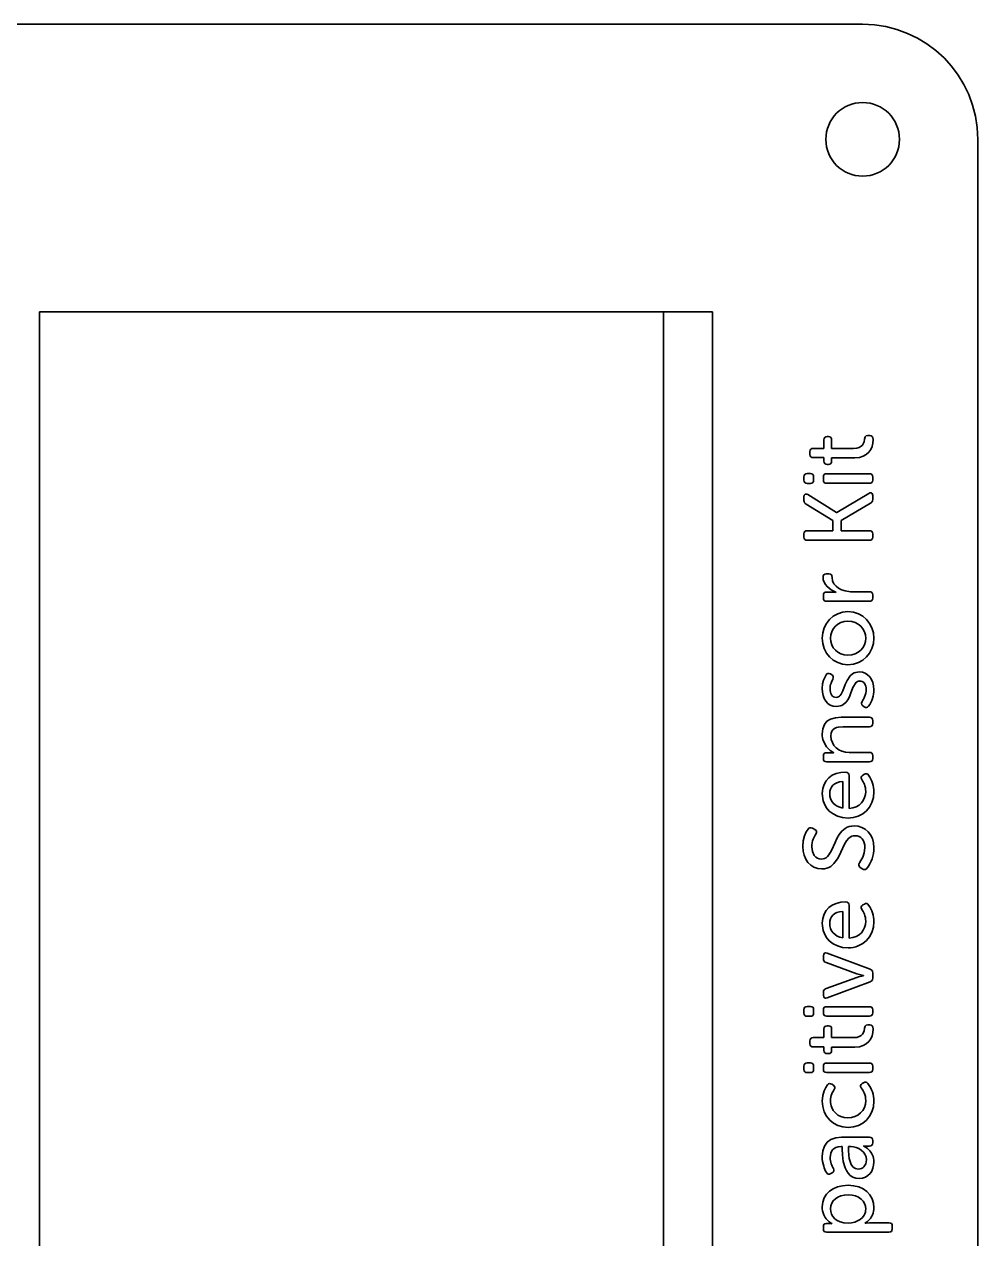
# Model space of a CAD drawing. Extents: x 428 to 891, y 189 to 670.
# Drawn here: x 586.3 to 627.7, y 405.6 to 458.4 of the extents above; entities that cross this region are included whole.
import ezdxf

# ---------------------------------------------------------------- set-up
doc = ezdxf.new("R2010")
doc.units = 0

msp = doc.modelspace()

# ---------------------------------------------------------------- linework, layer by layer
at = {"color": 7, "lineweight": 35}
for p, q in [((622.69, 458.379), (566.31, 458.379)), ((627.69, 387.619), (627.69, 453.379)), ((586.924, 445.889), (586.924, 395.125)), ((614.04, 445.889), (586.924, 445.889)), ((614.04, 445.888), (614.04, 395.125)), ((616.161, 395.124), (616.161, 445.888)), ((616.161, 395.124), (616.161, 445.888))]:
    msp.add_line(p, q, dxfattribs=at)
at = {"color": 7, "lineweight": 35, "ltscale": 0.001854}
msp.add_line((614.114, 445.888), (614.04, 445.888), dxfattribs=at)
at = {"color": 7, "lineweight": 35, "ltscale": 0.053036}
msp.add_line((616.161, 445.888), (614.04, 445.888), dxfattribs=at)
at = {"color": 7, "lineweight": 35, "ltscale": 0.051183}
msp.add_line((616.161, 445.888), (614.114, 445.888), dxfattribs=at)
at = {"color": 7, "lineweight": 35, "ltscale": 0.009311}
msp.add_line((621.007, 439.95), (621.007, 440.323), dxfattribs=at)
at = {"color": 7, "lineweight": 35, "ltscale": 0.001379}
for p, q in [((621.146, 440.463), (621.202, 440.463)), ((621.202, 439.256), (621.146, 439.256)), ((621.146, 414.856), (621.202, 414.856)), ((621.202, 413.649), (621.146, 413.649))]:
    msp.add_line(p, q, dxfattribs=at)
at = {"color": 7, "lineweight": 35, "ltscale": 0.009422}
for p, q in [((621.341, 440.327), (621.341, 439.95)), ((621.341, 414.72), (621.341, 414.343))]:
    msp.add_line(p, q, dxfattribs=at)
at = {"color": 7, "lineweight": 35, "ltscale": 0.002222}
for p, q in [((622.916, 440.505), (623.005, 440.505)), ((622.916, 414.898), (623.005, 414.898))]:
    msp.add_line(p, q, dxfattribs=at)
at = {"color": 7, "lineweight": 35, "ltscale": 0.003075}
for p, q in [((620.397, 439.688), (620.397, 439.811)), ((620.397, 414.081), (620.397, 414.204))]:
    msp.add_line(p, q, dxfattribs=at)
at = {"color": 7, "lineweight": 35, "ltscale": 0.011746}
for p, q in [((620.537, 439.95), (621.007, 439.95)), ((621.007, 439.548), (620.537, 439.548)), ((620.537, 414.343), (621.007, 414.343)), ((621.007, 413.941), (620.537, 413.941))]:
    msp.add_line(p, q, dxfattribs=at)
at = {"color": 7, "lineweight": 35, "ltscale": 0.023813}
for p, q in [((621.341, 439.95), (622.294, 439.95)), ((621.341, 414.343), (622.294, 414.343))]:
    msp.add_line(p, q, dxfattribs=at)
at = {"color": 7, "lineweight": 35, "ltscale": 0.003815}
for p, q in [((621.007, 439.396), (621.007, 439.548)), ((621.007, 413.789), (621.007, 413.941))]:
    msp.add_line(p, q, dxfattribs=at)
at = {"color": 7, "lineweight": 35, "ltscale": 0.025407}
for p, q in [((622.357, 439.54), (621.341, 439.54)), ((622.357, 413.933), (621.341, 413.933))]:
    msp.add_line(p, q, dxfattribs=at)
at = {"color": 7, "lineweight": 35, "ltscale": 0.003703}
for p, q in [((621.341, 439.54), (621.341, 439.392)), ((621.341, 413.933), (621.341, 413.784))]:
    msp.add_line(p, q, dxfattribs=at)
at = {"color": 7, "lineweight": 35, "ltscale": 0.0036}
for p, q in [((620.139, 438.57), (620.139, 438.714)), ((620.558, 438.714), (620.558, 438.57)), ((620.986, 416.176), (620.986, 416.32)), ((620.139, 415.414), (620.139, 415.558)), ((620.558, 415.558), (620.558, 415.414)), ((620.139, 412.963), (620.139, 413.107)), ((620.558, 413.107), (620.558, 412.963))]:
    msp.add_line(p, q, dxfattribs=at)
at = {"color": 7, "lineweight": 35, "ltscale": 0.003497}
for p, q in [((620.279, 438.854), (620.418, 438.854)), ((620.418, 438.431), (620.279, 438.431)), ((620.279, 415.698), (620.418, 415.698)), ((620.418, 415.274), (620.279, 415.274)), ((620.279, 413.247), (620.418, 413.247)), ((620.418, 412.823), (620.279, 412.823))]:
    msp.add_line(p, q, dxfattribs=at)
at = {"color": 7, "lineweight": 35, "ltscale": 0.003281}
for p, q in [((620.986, 438.575), (620.986, 438.706)), ((623.128, 438.706), (623.128, 438.575)), ((623.128, 433.579), (623.128, 433.448)), ((623.128, 428.127), (623.128, 427.996)), ((623.128, 426.599), (623.128, 426.467)), ((620.986, 415.418), (620.986, 415.55)), ((623.128, 415.55), (623.128, 415.418)), ((620.986, 412.967), (620.986, 413.099)), ((623.128, 413.099), (623.128, 412.967)), ((623.974, 406.16), (623.974, 406.029))]:
    msp.add_line(p, q, dxfattribs=at)
at = {"color": 7, "lineweight": 35, "ltscale": 0.046561}
for p, q in [((621.125, 438.845), (622.988, 438.845)), ((622.988, 438.435), (621.125, 438.435)), ((622.988, 433.308), (621.125, 433.308)), ((622.988, 426.327), (621.125, 426.327)), ((621.125, 415.689), (622.988, 415.689)), ((622.988, 415.279), (621.125, 415.279)), ((621.125, 413.238), (622.988, 413.238)), ((622.988, 412.827), (621.125, 412.827))]:
    msp.add_line(p, q, dxfattribs=at)
at = {"color": 7, "lineweight": 35, "ltscale": 0.003918}
msp.add_line((620.139, 437.685), (620.139, 437.842), dxfattribs=at)
at = {"color": 7, "lineweight": 35, "ltscale": 0.033938}
msp.add_line((621.396, 436.822), (620.232, 437.52), dxfattribs=at)
at = {"color": 7, "lineweight": 35, "ltscale": 0.036742}
msp.add_line((620.308, 437.939), (621.557, 437.165), dxfattribs=at)
at = {"color": 7, "lineweight": 35, "ltscale": 0.040618}
msp.add_line((621.566, 437.165), (622.963, 437.994), dxfattribs=at)
at = {"color": 7, "lineweight": 35, "ltscale": 0.036841}
msp.add_line((623.03, 437.563), (621.756, 436.822), dxfattribs=at)
at = {"color": 7, "lineweight": 35, "ltscale": 0.004341}
msp.add_line((623.128, 437.901), (623.128, 437.728), dxfattribs=at)
at = {"color": 7, "lineweight": 35, "ltscale": 0.000215149}
for p, q in [((621.557, 437.165), (621.566, 437.165)), ((621.532, 433.693), (621.532, 433.702)), ((621.439, 426.713), (621.439, 426.721)), ((622.726, 417.035), (622.726, 417.044))]:
    msp.add_line(p, q, dxfattribs=at)
at = {"color": 7, "lineweight": 35, "ltscale": 0.011222}
for p, q in [((621.396, 436.373), (621.396, 436.822)), ((621.756, 436.822), (621.756, 436.373))]:
    msp.add_line(p, q, dxfattribs=at)
at = {"color": 7, "lineweight": 35, "ltscale": 0.003394}
for p, q in [((620.139, 436.098), (620.139, 436.233)), ((623.128, 436.233), (623.128, 436.098))]:
    msp.add_line(p, q, dxfattribs=at)
at = {"color": 7, "lineweight": 35, "ltscale": 0.02794}
msp.add_line((620.279, 436.373), (621.396, 436.373), dxfattribs=at)
at = {"color": 7, "lineweight": 35, "ltscale": 0.067731}
for p, q in [((622.988, 435.958), (620.279, 435.958)), ((623.835, 405.889), (621.125, 405.889))]:
    msp.add_line(p, q, dxfattribs=at)
at = {"color": 7, "lineweight": 35, "ltscale": 0.030791}
for p, q in [((621.756, 436.373), (622.988, 436.373)), ((621.756, 428.266), (622.988, 428.266))]:
    msp.add_line(p, q, dxfattribs=at)
at = {"color": 7, "lineweight": 35, "ltscale": 0.002962}
for p, q in [((621.109, 434.494), (621.227, 434.494)), ((620.986, 433.448), (620.986, 433.567))]:
    msp.add_line(p, q, dxfattribs=at)
at = {"color": 7, "lineweight": 35, "ltscale": 0.006133}
msp.add_line((621.125, 433.706), (621.371, 433.706), dxfattribs=at)
at = {"color": 7, "lineweight": 35, "ltscale": 0.01862}
msp.add_line((622.243, 433.719), (622.988, 433.719), dxfattribs=at)
at = {"color": 7, "lineweight": 35, "ltscale": 0.001851}
msp.add_line((621.286, 430.15), (621.35, 430.112), dxfattribs=at)
at = {"color": 7, "lineweight": 35, "ltscale": 0.001822}
msp.add_line((622.755, 428.715), (622.696, 428.758), dxfattribs=at)
at = {"color": 7, "lineweight": 35, "ltscale": 0.028465}
msp.add_line((622.988, 427.856), (621.849, 427.856), dxfattribs=at)
at = {"color": 7, "lineweight": 35, "ltscale": 0.002963}
msp.add_line((620.986, 426.467), (620.986, 426.586), dxfattribs=at)
at = {"color": 7, "lineweight": 35, "ltscale": 0.004764}
msp.add_line((621.125, 426.725), (621.316, 426.725), dxfattribs=at)
at = {"color": 7, "lineweight": 35, "ltscale": 0.022118}
msp.add_line((622.103, 426.738), (622.988, 426.738), dxfattribs=at)
at = {"color": 7, "lineweight": 35, "ltscale": 0.02868}
for p, q in [((621.828, 424.321), (621.828, 425.469)), ((621.828, 418.682), (621.828, 419.83))]:
    msp.add_line(p, q, dxfattribs=at)
at = {"color": 7, "lineweight": 35, "ltscale": 0.035777}
for p, q in [((622.099, 425.735), (622.099, 424.304)), ((622.099, 420.096), (622.099, 418.665))]:
    msp.add_line(p, q, dxfattribs=at)
at = {"color": 7, "lineweight": 35, "ltscale": 0.001847}
for p, q in [((622.7, 425.748), (622.764, 425.786)), ((622.7, 420.109), (622.764, 420.147))]:
    msp.add_line(p, q, dxfattribs=at)
at = {"color": 7, "lineweight": 35, "ltscale": 0.003031}
msp.add_line((620.507, 423.44), (620.613, 423.381), dxfattribs=at)
at = {"color": 7, "lineweight": 35, "ltscale": 0.003109}
msp.add_line((622.675, 421.68), (622.573, 421.751), dxfattribs=at)
at = {"color": 7, "lineweight": 35, "ltscale": 0.0499}
msp.add_line((621.146, 418.013), (623.018, 417.319), dxfattribs=at)
at = {"color": 7, "lineweight": 35, "ltscale": 0.003592}
msp.add_line((620.986, 417.759), (620.986, 417.903), dxfattribs=at)
at = {"color": 7, "lineweight": 35, "ltscale": 0.035457}
for p, q in [((622.433, 417.12), (621.1, 417.603)), ((621.1, 416.476), (622.433, 416.959))]:
    msp.add_line(p, q, dxfattribs=at)
at = {"color": 7, "lineweight": 35, "ltscale": 0.007548}
msp.add_line((622.726, 417.044), (622.433, 417.12), dxfattribs=at)
at = {"color": 7, "lineweight": 35, "ltscale": 0.005926}
msp.add_line((623.128, 417.162), (623.128, 416.925), dxfattribs=at)
at = {"color": 7, "lineweight": 35, "ltscale": 0.049975}
msp.add_line((623.018, 416.769), (621.146, 416.066), dxfattribs=at)
at = {"color": 7, "lineweight": 35, "ltscale": 0.00931}
msp.add_line((621.007, 414.343), (621.007, 414.716), dxfattribs=at)
at = {"color": 7, "lineweight": 35, "ltscale": 0.001914}
msp.add_line((621.354, 412.315), (621.418, 412.273), dxfattribs=at)
at = {"color": 7, "lineweight": 35, "ltscale": 0.001795}
msp.add_line((622.666, 412.35), (622.73, 412.383), dxfattribs=at)
at = {"color": 7, "lineweight": 35, "ltscale": 0.001378}
msp.add_line((621.807, 409.606), (621.752, 409.606), dxfattribs=at)
at = {"color": 7, "lineweight": 35, "ltscale": 0.030368}
msp.add_line((621.773, 410.017), (622.988, 410.017), dxfattribs=at)
at = {"color": 7, "lineweight": 35, "ltscale": 0.002756}
msp.add_line((621.807, 409.496), (621.807, 409.606), dxfattribs=at)
at = {"color": 7, "lineweight": 35, "ltscale": 0.002325}
msp.add_line((622.171, 409.61), (622.078, 409.61), dxfattribs=at)
at = {"color": 7, "lineweight": 35, "ltscale": 0.002747}
msp.add_line((622.078, 409.61), (622.078, 409.501), dxfattribs=at)
at = {"color": 7, "lineweight": 35, "ltscale": 0.003297}
msp.add_line((622.861, 409.632), (622.73, 409.644), dxfattribs=at)
at = {"color": 7, "lineweight": 35, "ltscale": 0.000206757}
for p, q in [((622.73, 409.644), (622.73, 409.636)), ((621.346, 406.258), (621.346, 406.266))]:
    msp.add_line(p, q, dxfattribs=at)
at = {"color": 7, "lineweight": 35, "ltscale": 0.003169}
msp.add_line((622.988, 409.632), (622.861, 409.632), dxfattribs=at)
at = {"color": 7, "lineweight": 35, "ltscale": 0.002644}
msp.add_line((623.128, 409.877), (623.128, 409.771), dxfattribs=at)
at = {"color": 7, "lineweight": 35, "ltscale": 0.001705}
msp.add_line((621.367, 408.467), (621.307, 408.434), dxfattribs=at)
at = {"color": 7, "lineweight": 35, "ltscale": 0.002437}
msp.add_line((620.986, 406.029), (620.986, 406.126), dxfattribs=at)
at = {"color": 7, "lineweight": 35, "ltscale": 0.003178}
msp.add_line((621.104, 406.266), (621.231, 406.266), dxfattribs=at)
at = {"color": 7, "lineweight": 35, "ltscale": 0.000215912}
msp.add_line((622.798, 406.291), (622.798, 406.283), dxfattribs=at)
at = {"color": 7, "lineweight": 35, "ltscale": 0.021274}
msp.add_line((622.984, 406.296), (623.835, 406.296), dxfattribs=at)
at = {"color": 7, "lineweight": 35}
for points in [[(621.007, 440.323), (621.016, 440.384), (621.042, 440.428), (621.085, 440.454), (621.146, 440.463)], [(621.202, 440.463), (621.263, 440.454), (621.306, 440.429), (621.332, 440.386), (621.341, 440.327)], [(622.294, 439.95), (622.431, 439.961), (622.539, 439.993), (622.622, 440.039), (622.683, 440.096), (622.753, 440.228), (622.776, 440.357)], [(623.145, 440.335), (623.133, 440.179), (623.098, 440.031), (623.039, 439.896), (622.954, 439.779), (622.844, 439.681), (622.708, 439.606), (622.547, 439.556), (622.357, 439.54)], [(622.776, 440.357), (622.797, 440.446), (622.839, 440.491), (622.916, 440.505)], [(623.005, 440.505), (623.066, 440.494), (623.11, 440.463), (623.136, 440.41), (623.145, 440.335)], [(620.397, 439.811), (620.406, 439.872), (620.432, 439.915), (620.476, 439.942), (620.537, 439.95)], [(620.537, 439.548), (620.476, 439.557), (620.432, 439.583), (620.406, 439.627), (620.397, 439.688)], [(621.146, 439.256), (621.085, 439.265), (621.042, 439.291), (621.016, 439.335), (621.007, 439.396)], [(621.341, 439.392), (621.332, 439.332), (621.306, 439.29), (621.263, 439.265), (621.202, 439.256)], [(620.139, 438.714), (620.148, 438.775), (620.174, 438.819), (620.218, 438.845), (620.279, 438.854)], [(620.279, 438.431), (620.218, 438.439), (620.174, 438.466), (620.148, 438.509), (620.139, 438.57)], [(620.418, 438.854), (620.479, 438.845), (620.523, 438.819), (620.549, 438.775), (620.558, 438.714)], [(620.558, 438.57), (620.549, 438.509), (620.523, 438.466), (620.479, 438.439), (620.418, 438.431)], [(620.986, 438.706), (620.994, 438.767), (621.02, 438.811), (621.064, 438.837), (621.125, 438.845)], [(621.125, 438.435), (621.064, 438.444), (621.02, 438.47), (620.994, 438.513), (620.986, 438.575)], [(622.988, 438.845), (623.049, 438.837), (623.093, 438.811), (623.119, 438.767), (623.128, 438.706)], [(623.128, 438.575), (623.119, 438.513), (623.093, 438.47), (623.049, 438.444), (622.988, 438.435)], [(622.963, 437.994), (623.008, 438.017), (623.048, 438.023), (623.081, 438.013), (623.107, 437.989), (623.123, 437.951), (623.128, 437.901)], [(620.139, 437.842), (620.151, 437.912), (620.188, 437.954), (620.222, 437.964), (620.263, 437.96), (620.308, 437.939)], [(620.139, 436.233), (620.148, 436.294), (620.174, 436.338), (620.218, 436.364), (620.279, 436.373)], [(620.279, 435.958), (620.218, 435.967), (620.174, 435.993), (620.148, 436.037), (620.139, 436.098)], [(622.988, 436.373), (623.049, 436.364), (623.093, 436.338), (623.119, 436.294), (623.128, 436.233)], [(623.128, 436.098), (623.119, 436.037), (623.093, 435.993), (623.049, 435.967), (622.988, 435.958)], [(620.969, 434.358), (620.977, 434.417), (621.004, 434.46), (621.047, 434.485), (621.109, 434.494)], [(621.532, 433.702), (621.324, 433.797), (621.144, 433.943), (621.073, 434.032), (621.017, 434.132), (620.981, 434.24), (620.969, 434.358)], [(621.227, 434.494), (621.288, 434.484), (621.332, 434.456), (621.358, 434.408), (621.366, 434.34)], [(621.366, 434.34), (621.387, 434.195), (621.445, 434.068), (621.534, 433.961), (621.646, 433.874), (621.778, 433.805), (621.927, 433.757)], [(620.986, 433.567), (620.994, 433.628), (621.02, 433.671), (621.064, 433.697), (621.125, 433.706)], [(621.125, 433.308), (621.064, 433.317), (621.02, 433.343), (620.994, 433.387), (620.986, 433.448)], [(621.371, 433.706), (621.486, 433.698), (621.532, 433.693)], [(622.988, 433.719), (623.049, 433.71), (623.093, 433.684), (623.119, 433.64), (623.128, 433.579)], [(623.128, 433.448), (623.119, 433.387), (623.093, 433.343), (623.049, 433.317), (622.988, 433.308)], [(620.935, 431.7), (620.956, 431.933), (621.017, 432.151), (621.117, 432.346), (621.25, 432.517), (621.414, 432.657), (621.606, 432.764), (621.82, 432.832), (622.053, 432.856)], [(622.053, 432.856), (622.288, 432.832), (622.503, 432.764), (622.695, 432.657), (622.859, 432.517), (622.993, 432.346), (623.094, 432.151), (623.157, 431.933), (623.179, 431.7)], [(622.053, 432.436), (621.893, 432.422), (621.748, 432.379), (621.618, 432.311), (621.506, 432.22), (621.415, 432.111), (621.348, 431.985), (621.305, 431.847), (621.29, 431.7)], [(622.823, 431.7), (622.808, 431.847), (622.766, 431.985), (622.698, 432.111), (622.607, 432.22), (622.495, 432.311), (622.364, 432.379), (622.215, 432.422), (622.053, 432.436)], [(622.052, 430.548), (621.82, 430.571), (621.606, 430.639), (621.414, 430.746), (621.25, 430.885), (621.117, 431.054), (621.017, 431.249), (620.956, 431.466), (620.935, 431.7)], [(621.29, 431.7), (621.305, 431.552), (621.348, 431.414), (621.416, 431.289), (621.506, 431.181), (621.618, 431.091), (621.747, 431.023), (621.893, 430.978), (622.052, 430.963)], [(623.179, 431.7), (623.157, 431.466), (623.094, 431.249), (622.993, 431.054), (622.859, 430.885), (622.695, 430.746), (622.503, 430.639), (622.288, 430.571), (622.052, 430.548)], [(622.052, 430.963), (622.215, 430.978), (622.364, 431.023), (622.495, 431.091), (622.607, 431.181), (622.698, 431.289), (622.766, 431.414), (622.808, 431.552), (622.823, 431.7)], [(621.1, 430.104), (621.134, 430.151), (621.178, 430.174), (621.229, 430.173), (621.286, 430.15)], [(621.35, 430.112), (621.392, 430.078), (621.414, 430.036), (621.416, 429.985), (621.396, 429.926)], [(621.934, 429.683), (622.012, 429.864), (622.144, 430.06), (622.249, 430.153)], [(622.548, 430.235), (622.679, 430.221), (622.8, 430.18), (622.908, 430.113), (623.001, 430.023), (623.076, 429.912), (623.132, 429.78), (623.167, 429.63), (623.178, 429.464)], [(620.935, 429.511), (620.95, 429.716), (620.994, 429.882)], [(621.716, 429.212), (621.758, 429.272), (621.832, 429.418), (621.934, 429.683)], [(622.387, 429.759), (622.27, 429.553), (622.169, 429.289)], [(621.553, 428.737), (621.409, 428.752), (621.284, 428.798), (621.178, 428.87), (621.091, 428.965), (621.024, 429.08), (620.975, 429.213), (620.945, 429.358), (620.935, 429.511)], [(622.169, 429.289), (622.113, 429.152), (622.042, 429.024), (621.954, 428.912), (621.849, 428.819)], [(622.696, 428.758), (622.654, 428.8), (622.638, 428.876), (622.666, 428.953)], [(622.946, 428.745), (622.907, 428.703), (622.861, 428.686), (622.809, 428.691), (622.755, 428.715)], [(620.935, 427.534), (620.958, 427.765), (621.026, 427.95), (621.14, 428.091), (621.3, 428.189), (621.505, 428.247), (621.756, 428.266)], [(622.988, 428.266), (623.049, 428.258), (623.093, 428.231), (623.119, 428.188), (623.128, 428.127)], [(623.128, 427.996), (623.119, 427.934), (623.093, 427.891), (623.049, 427.864), (622.988, 427.856)], [(621.849, 427.856), (621.638, 427.841), (621.547, 427.819), (621.468, 427.784), (621.403, 427.732), (621.354, 427.661), (621.322, 427.569), (621.311, 427.454)], [(621.439, 426.721), (621.282, 426.816), (621.117, 426.984), (620.988, 427.221)], [(621.311, 427.454), (621.327, 427.303), (621.373, 427.166), (621.445, 427.044), (621.54, 426.939), (621.657, 426.854), (621.792, 426.791), (621.943, 426.751), (622.103, 426.738)], [(620.986, 426.586), (620.994, 426.647), (621.02, 426.69), (621.064, 426.717), (621.125, 426.725)], [(621.125, 426.327), (621.064, 426.336), (621.02, 426.362), (620.994, 426.406), (620.986, 426.467)], [(622.988, 426.738), (623.049, 426.729), (623.093, 426.703), (623.119, 426.66), (623.128, 426.599)], [(623.128, 426.467), (623.119, 426.406), (623.093, 426.362), (623.049, 426.336), (622.988, 426.327)], [(620.935, 424.956), (620.954, 425.165), (621.011, 425.35), (621.102, 425.509), (621.223, 425.64), (621.371, 425.743), (621.544, 425.817), (621.74, 425.864), (621.955, 425.879)], [(621.828, 425.469), (621.689, 425.454), (621.568, 425.42), (621.477, 425.373), (621.4, 425.31)], [(622.764, 425.786), (622.817, 425.809), (622.867, 425.809), (622.912, 425.787), (622.95, 425.743)], [(622.099, 424.304), (622.263, 424.327), (622.408, 424.376), (622.533, 424.449), (622.637, 424.541), (622.718, 424.65), (622.776, 424.772), (622.811, 424.905), (622.823, 425.045)], [(623.178, 425.02), (623.156, 424.777), (623.092, 424.558), (622.989, 424.365), (622.854, 424.2), (622.691, 424.067), (622.499, 423.968)], [(622.057, 423.885), (621.814, 423.906), (621.595, 423.968), (621.403, 424.065), (621.242, 424.192), (621.112, 424.348), (621.015, 424.531)], [(621.407, 424.539), (621.49, 424.461), (621.587, 424.399), (621.7, 424.352), (621.828, 424.321)], [(620.088, 422.649), (620.112, 422.899), (620.169, 423.115), (620.243, 423.284), (620.317, 423.398)], [(620.317, 423.398), (620.356, 423.439), (620.4, 423.46), (620.451, 423.46), (620.507, 423.44)], [(620.613, 423.381), (620.664, 423.341), (620.683, 423.294), (620.681, 423.261), (620.651, 423.191)], [(621.492, 422.822), (621.573, 423.003), (621.671, 423.17), (621.79, 423.316), (621.932, 423.436)], [(622.328, 423.542), (622.5, 423.526), (622.66, 423.479), (622.804, 423.4), (622.929, 423.292), (623.032, 423.156), (623.111, 422.994), (623.161, 422.806), (623.178, 422.594)], [(621.159, 422.208), (621.224, 422.285), (621.339, 422.475), (621.492, 422.822)], [(622.09, 423.013), (621.991, 422.893), (621.902, 422.746), (621.741, 422.399)], [(620.918, 421.68), (620.737, 421.698), (620.575, 421.754), (620.434, 421.842), (620.315, 421.959), (620.219, 422.102), (620.147, 422.268), (620.103, 422.452), (620.088, 422.649)], [(620.478, 422.64), (620.506, 422.428), (620.59, 422.255)], [(621.741, 422.399), (621.626, 422.161), (621.559, 422.052), (621.443, 421.905), (621.303, 421.785)], [(622.548, 421.942), (622.618, 422.044), (622.696, 422.19), (622.761, 422.374), (622.789, 422.594)], [(622.573, 421.751), (622.535, 421.792), (622.518, 421.837), (622.522, 421.887), (622.548, 421.942)], [(622.869, 421.697), (622.815, 421.654), (622.734, 421.647), (622.675, 421.68)], [(620.935, 419.317), (620.954, 419.526), (621.011, 419.711), (621.102, 419.87), (621.223, 420.001), (621.371, 420.104), (621.544, 420.179), (621.74, 420.225), (621.955, 420.24)], [(622.764, 420.147), (622.817, 420.17), (622.867, 420.17), (622.912, 420.149), (622.95, 420.105)], [(621.828, 419.83), (621.689, 419.815), (621.568, 419.781), (621.477, 419.734), (621.4, 419.671)], [(622.099, 418.665), (622.263, 418.688), (622.408, 418.737), (622.533, 418.81), (622.637, 418.902), (622.718, 419.011), (622.776, 419.133), (622.811, 419.266), (622.823, 419.406)], [(623.178, 419.381), (623.156, 419.138), (623.092, 418.919), (622.989, 418.726), (622.854, 418.561), (622.691, 418.428), (622.499, 418.329)], [(622.057, 418.246), (621.814, 418.267), (621.595, 418.329), (621.403, 418.426), (621.242, 418.553), (621.112, 418.709), (621.015, 418.892)], [(621.407, 418.9), (621.49, 418.822), (621.587, 418.76), (621.7, 418.713), (621.828, 418.682)], [(620.986, 417.903), (620.997, 417.968), (621.03, 418.011), (621.081, 418.027), (621.146, 418.013)], [(621.146, 416.066), (621.081, 416.054), (621.03, 416.07), (620.997, 416.112), (620.986, 416.176)], [(620.139, 415.558), (620.148, 415.619), (620.174, 415.663), (620.218, 415.689), (620.279, 415.698)], [(620.279, 415.274), (620.218, 415.283), (620.174, 415.309), (620.148, 415.353), (620.139, 415.414)], [(620.418, 415.698), (620.479, 415.689), (620.523, 415.663), (620.549, 415.619), (620.558, 415.558)], [(620.558, 415.414), (620.549, 415.353), (620.523, 415.309), (620.479, 415.283), (620.418, 415.274)], [(620.986, 415.55), (620.994, 415.611), (621.02, 415.654), (621.064, 415.681), (621.125, 415.689)], [(621.125, 415.279), (621.064, 415.287), (621.02, 415.314), (620.994, 415.357), (620.986, 415.418)], [(622.988, 415.689), (623.049, 415.681), (623.093, 415.654), (623.119, 415.611), (623.128, 415.55)], [(623.128, 415.418), (623.119, 415.357), (623.093, 415.314), (623.049, 415.287), (622.988, 415.279)], [(621.007, 414.716), (621.016, 414.777), (621.042, 414.821), (621.085, 414.847), (621.146, 414.856)], [(621.202, 414.856), (621.263, 414.847), (621.306, 414.822), (621.332, 414.779), (621.341, 414.72)], [(622.776, 414.75), (622.797, 414.839), (622.839, 414.884), (622.916, 414.898)], [(623.005, 414.898), (623.066, 414.887), (623.11, 414.856), (623.136, 414.803), (623.145, 414.728)], [(620.397, 414.204), (620.406, 414.265), (620.432, 414.308), (620.476, 414.335), (620.537, 414.343)], [(622.294, 414.343), (622.431, 414.354), (622.539, 414.386), (622.622, 414.432), (622.683, 414.489), (622.753, 414.621), (622.776, 414.75)], [(623.145, 414.728), (623.133, 414.572), (623.098, 414.423), (623.039, 414.289), (622.954, 414.172), (622.844, 414.074), (622.708, 413.998), (622.547, 413.949), (622.357, 413.933)], [(620.537, 413.941), (620.476, 413.95), (620.432, 413.976), (620.406, 414.02), (620.397, 414.081)], [(621.146, 413.649), (621.085, 413.658), (621.042, 413.684), (621.016, 413.728), (621.007, 413.789)], [(621.341, 413.784), (621.332, 413.725), (621.306, 413.683), (621.263, 413.658), (621.202, 413.649)], [(620.139, 413.107), (620.148, 413.168), (620.174, 413.212), (620.218, 413.238), (620.279, 413.247)], [(620.418, 413.247), (620.479, 413.238), (620.523, 413.212), (620.549, 413.168), (620.558, 413.107)], [(620.986, 413.099), (620.994, 413.16), (621.02, 413.203), (621.064, 413.229), (621.125, 413.238)], [(622.988, 413.238), (623.049, 413.229), (623.093, 413.203), (623.119, 413.16), (623.128, 413.099)], [(620.279, 412.823), (620.218, 412.832), (620.174, 412.858), (620.148, 412.902), (620.139, 412.963)], [(620.558, 412.963), (620.549, 412.902), (620.523, 412.858), (620.479, 412.832), (620.418, 412.823)], [(621.125, 412.827), (621.064, 412.836), (621.02, 412.862), (620.994, 412.906), (620.986, 412.967)], [(623.128, 412.967), (623.119, 412.906), (623.093, 412.862), (623.049, 412.836), (622.988, 412.827)], [(620.935, 411.583), (620.958, 411.829), (621.015, 412.028), (621.089, 412.182), (621.163, 412.29)], [(621.163, 412.29), (621.202, 412.332), (621.248, 412.35), (621.3, 412.343), (621.354, 412.315)], [(621.418, 412.273), (621.459, 412.236), (621.479, 412.192), (621.476, 412.141), (621.451, 412.083)], [(622.628, 412.159), (622.602, 412.215), (622.6, 412.266), (622.621, 412.311), (622.666, 412.35)], [(622.73, 412.383), (622.784, 412.406), (622.833, 412.408), (622.877, 412.387), (622.916, 412.345)], [(622.057, 410.44), (621.827, 410.461), (621.614, 410.525), (621.423, 410.626), (621.258, 410.762), (621.124, 410.929), (621.022, 411.124)], [(621.347, 411.306), (621.416, 411.178), (621.506, 411.069), (621.618, 410.98), (621.747, 410.914), (621.893, 410.873), (622.052, 410.859)], [(622.052, 410.859), (622.211, 410.873), (622.357, 410.914), (622.488, 410.981), (622.601, 411.071), (622.693, 411.182), (622.764, 411.31), (622.808, 411.455), (622.823, 411.613)], [(623.178, 411.583), (623.157, 411.34), (623.094, 411.12), (622.993, 410.925), (622.859, 410.76), (622.695, 410.625), (622.503, 410.525), (622.289, 410.462), (622.057, 410.44)], [(620.935, 409.174), (620.959, 409.422), (621.03, 409.631), (621.148, 409.797), (621.313, 409.918), (621.521, 409.993), (621.773, 410.017)], [(621.752, 409.606), (621.631, 409.597), (621.53, 409.57), (621.447, 409.527), (621.383, 409.471), (621.337, 409.402), (621.305, 409.323), (621.282, 409.141)], [(622.852, 409.031), (622.837, 409.159), (622.791, 409.274), (622.72, 409.373), (622.63, 409.456), (622.525, 409.522), (622.41, 409.57), (622.29, 409.6), (622.171, 409.61)], [(622.988, 410.017), (623.049, 410.008), (623.093, 409.982), (623.119, 409.938), (623.128, 409.877)], [(623.128, 409.771), (623.119, 409.71), (623.093, 409.667), (623.049, 409.64), (622.988, 409.632)], [(622.543, 408.218), (622.389, 408.234), (622.258, 408.281), (622.147, 408.355), (622.057, 408.45), (621.983, 408.563), (621.925, 408.69), (621.849, 408.967), (621.815, 409.248), (621.807, 409.496)], [(622.088, 409.238), (622.107, 409.093), (622.141, 408.954), (622.195, 408.83), (622.27, 408.725)], [(622.745, 408.732), (622.826, 408.856), (622.852, 409.031)], [(621.307, 408.434), (621.248, 408.411), (621.196, 408.411), (621.152, 408.434), (621.117, 408.48)], [(623.178, 408.937), (623.168, 408.8), (623.136, 408.666), (623.084, 408.544), (623.011, 408.436), (622.92, 408.346), (622.812, 408.277), (622.687, 408.233), (622.543, 408.218)], [(620.935, 406.986), (620.956, 407.191), (621.017, 407.375), (621.116, 407.536), (621.248, 407.671), (621.411, 407.78), (621.602, 407.86), (621.818, 407.909), (622.057, 407.926)], [(622.061, 407.511), (621.895, 407.499), (621.745, 407.466), (621.615, 407.413), (621.504, 407.341), (621.416, 407.253), (621.35, 407.149), (621.308, 407.032), (621.295, 406.905)], [(622.057, 407.926), (622.299, 407.907), (622.518, 407.853), (622.71, 407.767), (622.872, 407.65), (623.002, 407.507), (623.098, 407.341), (623.158, 407.156), (623.178, 406.956)], [(622.823, 406.893), (622.81, 407.016), (622.772, 407.132), (622.71, 407.237), (622.624, 407.328), (622.515, 407.404), (622.385, 407.462), (622.233, 407.498), (622.061, 407.511)], [(621.295, 406.905), (621.306, 406.786), (621.339, 406.672), (621.396, 406.568), (621.477, 406.475), (621.583, 406.398), (621.716, 406.338), (621.876, 406.3), (622.065, 406.287)], [(622.065, 406.287), (622.207, 406.297), (622.345, 406.327), (622.472, 406.376), (622.586, 406.444), (622.682, 406.529), (622.757, 406.632)], [(622.798, 406.283), (622.848, 406.287), (622.984, 406.296)]]:
    msp.add_lwpolyline(points, dxfattribs=at)
msp.add_circle((622.69, 453.379), 1.6, dxfattribs=at)
for centre, radius, start, end in [((622.69, 453.379), 5, 0, 90), ((620.312, 437.673), 0.173, 176.014, 242.3415), ((622.951, 437.721), 0.177, 296.6056, 2.167), ((622.248, 435.076), 1.357, 256.3536, 269.8052), ((622.525, 429.726), 0.508, 87.391, 122.8826), ((622.539, 429.287), 1.655, 150.4341, 158.9614), ((621.989, 429.51), 0.715, 160.3035, 181.5754), ((622.654, 429.248), 1.429, 151.6763, 159.4273), ((622.55, 429.639), 0.203, 88.3304, 143.6175), ((622.569, 429.598), 0.243, 35.6908, 92.9406), ((622.404, 429.499), 0.435, 357.1529, 33.6543), ((621.733, 429.472), 0.459, 177.7777, 211.273), ((621.53, 429.356), 0.226, 212.89, 273.5351), ((621.55, 429.339), 0.209, 268.5219, 322.6655), ((620.976, 429.995), 1.986, 328.3387, 334.9986), ((622.102, 429.452), 0.737, 336.26, 1.9759), ((621.99, 429.45), 1.188, 323.5778, 0.6886), ((621.793, 427.515), 0.858, 178.7574, 200.0973), ((621.316, 426.29), 0.435, 78.8154, 89.9931), ((621.436, 426.858), 0.146, 255.845, 271.0268), ((621.958, 425.737), 0.142, 45.7235, 91.0591), ((621.962, 425.74), 0.136, 357.8163, 46.3063), ((621.825, 424.972), 1.015, 22.1215, 35.2508), ((621.911, 425.018), 1.267, 0.0559, 34.9217), ((622.051, 424.946), 1.116, 179.4532, 201.8277), ((621.761, 424.958), 0.504, 135.6558, 181.1236), ((621.855, 424.935), 0.598, 178.7911, 221.4452), ((622.052, 425.065), 0.77, 358.5169, 22.0549), ((622.066, 425.064), 1.178, 269.5231, 291.5445), ((621.278, 422.664), 0.8, 157.5905, 181.6624), ((622.485, 422.128), 2.119, 149.9132, 156.6483), ((622.347, 422.75), 0.368, 87.8198, 134.36), ((622.377, 422.738), 0.38, 38.9899, 92.3505), ((620.884, 422.463), 0.36, 215.1991, 272.0673), ((620.909, 422.453), 0.35, 267.9249, 315.6852), ((621.708, 422.598), 1.471, 322.1704, 359.8227), ((621.958, 420.098), 0.142, 45.7235, 91.0591), ((621.962, 420.101), 0.136, 357.8163, 46.3063), ((621.911, 419.379), 1.267, 0.0559, 34.9217), ((621.761, 419.319), 0.504, 135.6558, 181.1236), ((621.825, 419.333), 1.015, 22.1215, 35.2508), ((622.052, 419.426), 0.77, 358.5169, 22.0549), ((622.051, 419.307), 1.116, 179.4532, 201.8277), ((621.855, 419.296), 0.598, 178.7911, 221.4452), ((622.066, 419.425), 1.178, 269.5231, 291.5445), ((621.136, 417.75), 0.151, 176.3114, 256.0546), ((622.979, 415.454), 1.601, 99.1039, 109.9221), ((622.977, 417.174), 0.15, 355.5796, 74.3526), ((622.977, 416.914), 0.15, 285.5628, 4.5051), ((621.136, 416.33), 0.15, 103.8488, 183.6858), ((621.968, 411.594), 1.21, 359.4976, 38.3996), ((621.969, 411.624), 0.678, 156.4995, 181.6013), ((622.642, 411.306), 1.422, 146.9075, 155.5689), ((621.592, 411.403), 1.283, 25.0011, 36.1285), ((622.074, 411.637), 0.748, 358.1399, 24.3384), ((622.125, 411.569), 1.189, 179.3107, 201.9665), ((622.057, 411.596), 0.767, 179.2999, 202.2043), ((622.349, 408.868), 0.857, 45.092, 63.6314), ((622.179, 409.143), 1.244, 178.5434, 198.247), ((622.098, 409.126), 0.816, 178.96, 199.4005), ((625.685, 409.514), 3.607, 180.216, 184.3869), ((622.304, 408.848), 0.903, 27.0374, 43.9598), ((622.498, 408.962), 0.68, 357.9262, 25.9475), ((622.813, 409.374), 1.918, 198.8666, 207.7721), ((622.559, 409.288), 1.304, 199.397, 208.9065), ((622.503, 408.972), 0.34, 271.1547, 315.1756), ((621.726, 406.957), 0.791, 177.9286, 203.264), ((622.315, 406.88), 0.507, 330.7045, 1.4054), ((622.452, 406.929), 0.726, 336.9053, 2.1109), ((621.848, 407.027), 0.929, 204.2625, 220.5792), ((621.622, 406.834), 0.632, 220.5774, 244.0282), ((622.529, 406.832), 0.604, 296.4158, 319.437), ((622.349, 406.99), 0.844, 319.2281, 335.8355), ((621.214, 405.285), 0.981, 82.2839, 88.9855)]:
    msp.add_arc(centre, radius, start, end, dxfattribs=at)
for centre, major_axis, ratio, start_param, end_param in [((612.765, 440.025), (9.103, -11.192), 0.161951, 6.152014, 6.272999), ((636.289, 420.928), (13.655, -4.749), 0.082811, 3.067884, 3.231129), ((670.989, 361.026), (49.088, -62.389), 0.081406, 3.077449, 3.135745), ((543.675, 355.632), (78.992, 67.352), 0.065192, 6.227658, 6.28192), ((572.402, 491.095), (48.908, -69.305), 0.080035, 6.22653, 6.281895), ((636.289, 415.289), (13.655, -4.749), 0.082811, 3.067884, 3.231129), ((606.245, 413.499), (15.188, -4.956), 0.082715, 6.213068, 6.362234), ((647.865, 446.919), (-25.546, -38.234), 0.07794, 6.265582, 6.335483), ((641.401, 382.231), (20.375, -24.011), 0.053238, 3.096446, 3.204249), ((649.451, 434.355), (-28.431, -28.431), 0.049627, 6.233599, 6.332772), ((609.741, 392.517), (14.201, 13.742), 0.07023, 6.21533, 6.355635), ((616.843, 413.02), (7.096, -7.096), 0.09952, 6.183991, 6.382379)]:
    msp.add_ellipse(centre, major_axis=major_axis, ratio=ratio, start_param=start_param, end_param=end_param, dxfattribs=at)

doc.saveas('drawing.dxf')
